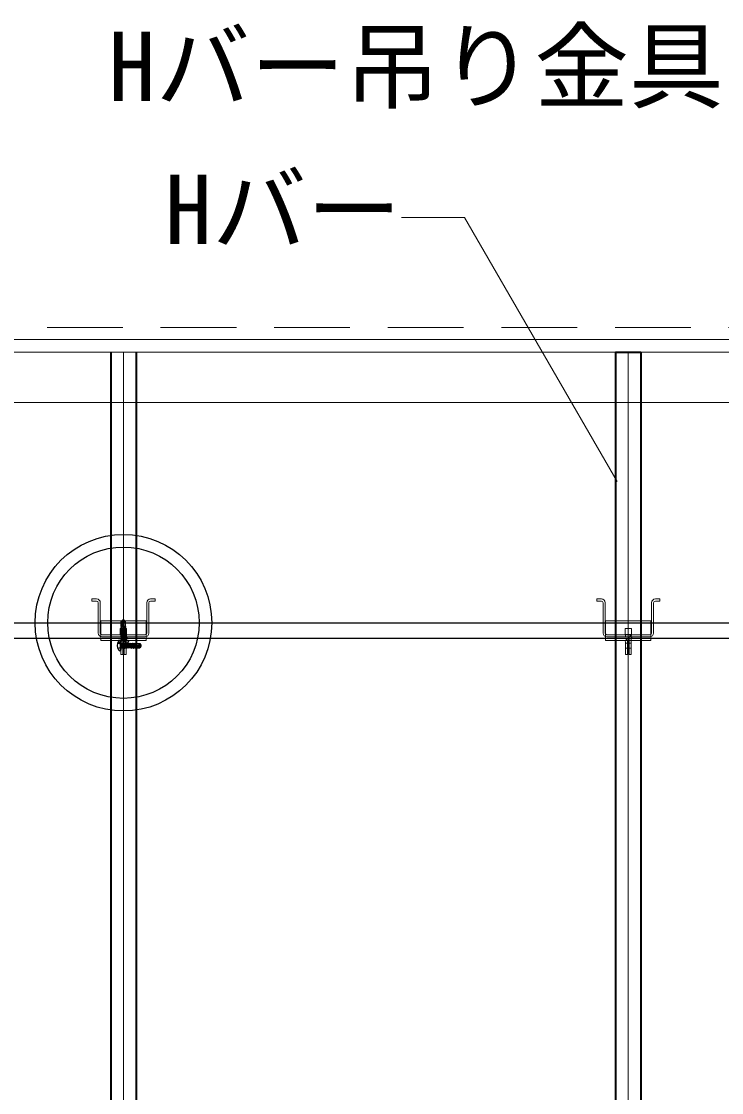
# Model space of a CAD drawing. Units: millimetres on the paper, with parts at other scales. Extents: x -195 to 195, y -140 to 138.
# Drawn here: x -119.29 to -108.2, y -41.38 to -24.39 of the extents above; entities that cross this region are included whole.
import ezdxf
from ezdxf.enums import TextEntityAlignment as Align

# ---------------------------------------------------------------- set-up
doc = ezdxf.new("R2010")
doc.units = ezdxf.units.MM
for name, pattern in [('CHAIN2', [12, 9, -1, 1, -1]), ('DASHED1', [1.8, 1.2, -0.6]), ('LONG_DASHED1', [7, 6, -1])]:
    doc.linetypes.add(name, pattern=pattern)
for name, color, linetype, lineweight in [('8-0_中心線', 4, 'CHAIN2', 9), ('8-1_横架材受け材(ランナー)', 7, 'Continuous', 18), ('8-3_Hバー受け', 2, 'Continuous', 25), ('8-6_文字', 7, 'Continuous', 18), ('8-7_HバーまたはTバー', 6, 'Continuous', 35), ('8-9_躯体他', 4, 'DASHED1', 9), ('8-A_クリップ', 7, 'Continuous', 18), ('8-C_ビス・アンカーボルト・強調図形', 2, 'Continuous', 25), ('8-D_パネル', 4, 'Continuous', 9)]:
    doc.layers.add(name, color=color, linetype=linetype, lineweight=lineweight)
doc.styles.add('ＭＳ ゴシック', font='')
doc.styles.get('ＭＳ ゴシック').set_extended_font_data('MS Gothic')

msp = doc.modelspace()

# ---------------------------------------------------------------- linework, layer by layer
at = {"layer": '8-0_中心線'}
for p, q in [((-138.369, -29.435), (-11.286, -29.435)), ((-138.369, -33.935), (-58.563, -33.935))]:
    msp.add_line(p, q, dxfattribs=at)
at = {"layer": '8-1_横架材受け材(ランナー)'}
for p, q in [((-124.576, -29.435), (-67.376, -29.435)), ((-124.576, -30.435), (-67.376, -30.435))]:
    msp.add_line(p, q, dxfattribs=at)
at = {"layer": '8-3_Hバー受け'}
for p, q in [((-63.466, -33.935), (-127.676, -33.935)), ((-63.466, -34.175), (-127.676, -34.175))]:
    msp.add_line(p, q, dxfattribs=at)
at = {"layer": '8-6_文字'}
msp.add_lwpolyline([(-109.854, -31.688), (-112.27, -27.503), (-113.27, -27.503)], dxfattribs=at)
at = {"layer": '8-7_HバーまたはTバー'}
for p, q in [((-117.876, -29.635), (-117.876, -70.753)), ((-117.476, -29.635), (-117.476, -70.753)), ((-109.876, -29.635), (-109.876, -70.753)), ((-109.876, -29.635), (-109.476, -29.635)), ((-109.476, -29.635), (-109.476, -70.753))]:
    msp.add_line(p, q, dxfattribs=at)
at = {"layer": '8-9_躯体他'}
for p, q in [((-15.086, -29.245), (-130.934, -29.245)), ((-15.086, -29.435), (-130.934, -29.435))]:
    msp.add_line(p, q, dxfattribs=at)
at = {"layer": '8-A_クリップ'}
for p, q in [((-118.174, -33.583), (-118.174, -33.551)), ((-118.102, -33.551), (-118.174, -33.551)), ((-118.102, -33.583), (-118.174, -33.583)), ((-118.074, -33.611), (-118.074, -34.091)), ((-118.042, -34.091), (-118.042, -33.611)), ((-117.306, -34.091), (-117.306, -33.611)), ((-117.274, -33.611), (-117.274, -34.091)), ((-117.246, -33.551), (-117.174, -33.551)), ((-117.246, -33.583), (-117.174, -33.583)), ((-117.174, -33.583), (-117.174, -33.551)), ((-110.174, -33.583), (-110.174, -33.551)), ((-110.102, -33.551), (-110.174, -33.551)), ((-110.102, -33.583), (-110.174, -33.583)), ((-110.074, -33.611), (-110.074, -34.091)), ((-110.042, -34.091), (-110.042, -33.611)), ((-109.306, -34.091), (-109.306, -33.611)), ((-109.274, -33.611), (-109.274, -34.091)), ((-109.246, -33.551), (-109.174, -33.551)), ((-109.246, -33.583), (-109.174, -33.583)), ((-109.174, -33.583), (-109.174, -33.551)), ((-118.036, -33.895), (-117.316, -33.895)), ((-118.036, -33.895), (-118.036, -34.207)), ((-117.316, -33.895), (-117.316, -34.207)), ((-110.036, -33.895), (-109.316, -33.895)), ((-110.036, -33.895), (-110.036, -34.207)), ((-109.316, -33.895), (-109.316, -34.207)), ((-118.014, -34.119), (-117.334, -34.119)), ((-117.726, -34.017), (-117.726, -34.113)), ((-117.726, -34.017), (-117.626, -34.017)), ((-110.014, -34.119), (-109.334, -34.119)), ((-109.726, -34.017), (-109.726, -34.113)), ((-109.726, -34.017), (-109.626, -34.017)), ((-118.036, -34.207), (-117.316, -34.207)), ((-118.014, -34.151), (-117.334, -34.151)), ((-117.718, -34.431), (-117.718, -34.235)), ((-117.686, -34.431), (-117.686, -34.234)), ((-117.664, -34.179), (-117.664, -34.431)), ((-117.632, -34.179), (-117.632, -34.431)), ((-110.036, -34.207), (-109.316, -34.207)), ((-110.014, -34.151), (-109.334, -34.151)), ((-109.718, -34.431), (-109.718, -34.235)), ((-109.686, -34.431), (-109.686, -34.234)), ((-109.664, -34.179), (-109.664, -34.431)), ((-109.632, -34.179), (-109.632, -34.431)), ((-117.718, -34.431), (-117.686, -34.431)), ((-117.632, -34.431), (-117.664, -34.431)), ((-109.718, -34.431), (-109.686, -34.431)), ((-109.632, -34.431), (-109.664, -34.431))]:
    msp.add_line(p, q, dxfattribs=at)
at = {"layer": '8-A_クリップ', "linetype": 'DASHED1'}
for p, q in [((-118.036, -33.927), (-117.316, -33.927)), ((-110.036, -33.927), (-109.316, -33.927)), ((-117.719, -34.119), (-117.719, -34.151)), ((-117.629, -34.119), (-117.629, -34.151)), ((-109.719, -34.119), (-109.719, -34.151)), ((-109.629, -34.119), (-109.629, -34.151)), ((-118.036, -34.175), (-117.316, -34.175)), ((-117.632, -34.251), (-117.718, -34.251)), ((-110.036, -34.175), (-109.316, -34.175)), ((-109.632, -34.251), (-109.718, -34.251)), ((-117.632, -34.331), (-117.718, -34.331)), ((-109.632, -34.331), (-109.718, -34.331))]:
    msp.add_line(p, q, dxfattribs=at)
at = {"layer": '8-A_クリップ'}
for points in [[(-117.626, -34.017), (-117.626, -34.113), (-117.726, -34.113)], [(-109.626, -34.017), (-109.626, -34.113), (-109.726, -34.113)]]:
    msp.add_lwpolyline(points, dxfattribs=at)
for centre, radius, start, end in [((-118.102, -33.611), 0.06, 0, 90), ((-118.102, -33.611), 0.028, 0, 90), ((-117.246, -33.611), 0.06, 90, 180), ((-117.246, -33.611), 0.028, 90, 180), ((-110.102, -33.611), 0.06, 0, 90), ((-110.102, -33.611), 0.028, 0, 90), ((-109.246, -33.611), 0.06, 90, 180), ((-109.246, -33.611), 0.028, 90, 180), ((-118.014, -34.091), 0.06, 180, 270), ((-118.014, -34.091), 0.028, 180, 270), ((-117.334, -34.091), 0.06, 270, 0), ((-117.334, -34.091), 0.028, 270, 0), ((-110.014, -34.091), 0.06, 180, 270), ((-110.014, -34.091), 0.028, 180, 270), ((-109.334, -34.091), 0.06, 270, 0), ((-109.334, -34.091), 0.028, 270, 0), ((-117.746, -34.235), 0.028, 0, 90), ((-117.746, -34.235), 0.06, 0, 27.8181), ((-117.604, -34.179), 0.06, 152.1818, 180), ((-117.604, -34.179), 0.028, 90, 180), ((-109.746, -34.235), 0.028, 0, 90), ((-109.746, -34.235), 0.06, 0, 27.8181), ((-109.604, -34.179), 0.06, 152.1818, 180), ((-109.604, -34.179), 0.028, 90, 180)]:
    msp.add_arc(centre, radius, start, end, dxfattribs=at)
at = {"layer": '8-A_クリップ', "linetype": 'DASHED1'}
for centre, start, end in [((-117.604, -34.179), 90, 152.1818), ((-109.604, -34.179), 90, 152.1818), ((-117.746, -34.235), 27.8181, 90), ((-109.746, -34.235), 27.8181, 90)]:
    msp.add_arc(centre, 0.06, start, end, dxfattribs=at)
at = {"layer": '8-C_ビス・アンカーボルト・強調図形'}
for p, q in [((-117.683, -33.888), (-117.71, -33.907)), ((-117.71, -33.987), (-117.71, -33.907)), ((-117.7, -33.912), (-117.71, -33.907)), ((-117.678, -33.897), (-117.7, -33.912)), ((-117.7, -33.912), (-117.7, -33.997)), ((-117.694, -33.925), (-117.678, -33.897)), ((-117.694, -33.925), (-117.694, -33.997)), ((-117.676, -33.887), (-117.683, -33.888)), ((-117.683, -33.888), (-117.678, -33.897)), ((-117.677, -33.915), (-117.68, -33.92)), ((-117.68, -33.92), (-117.68, -34.025)), ((-117.678, -33.897), (-117.676, -33.887)), ((-117.674, -33.895), (-117.676, -33.887)), ((-117.662, -33.913), (-117.663, -33.912)), ((-117.654, -33.928), (-117.654, -33.987)), ((-117.647, -33.912), (-117.642, -33.907)), ((-117.642, -33.987), (-117.642, -33.907)), ((-117.718, -34.033), (-117.706, -34.026)), ((-117.718, -34.033), (-117.698, -34.029)), ((-117.718, -34.035), (-117.698, -34.031)), ((-117.718, -34.035), (-117.718, -34.033)), ((-117.718, -34.035), (-117.706, -34.041)), ((-117.718, -34.063), (-117.634, -34.049)), ((-117.718, -34.061), (-117.706, -34.054)), ((-117.718, -34.063), (-117.718, -34.061)), ((-117.718, -34.063), (-117.706, -34.07)), ((-117.718, -34.091), (-117.634, -34.077)), ((-117.718, -34.089), (-117.706, -34.082)), ((-117.718, -34.091), (-117.718, -34.089)), ((-117.718, -34.091), (-117.706, -34.098)), ((-117.717, -34.117), (-117.706, -34.11)), ((-117.716, -34.12), (-117.717, -34.117)), ((-117.717, -34.145), (-117.706, -34.138)), ((-117.716, -34.148), (-117.717, -34.145)), ((-117.716, -34.008), (-117.714, -34.002)), ((-117.716, -34.008), (-117.699, -34.005)), ((-117.716, -34.008), (-117.706, -34.013)), ((-117.716, -34.12), (-117.634, -34.105)), ((-117.716, -34.12), (-117.707, -34.126)), ((-117.716, -34.148), (-117.634, -34.133)), ((-117.714, -34.002), (-117.706, -33.997)), ((-117.714, -34.002), (-117.699, -33.999)), ((-117.71, -33.987), (-117.704, -33.987)), ((-117.707, -34.126), (-117.646, -34.112)), ((-117.707, -34.154), (-117.646, -34.14)), ((-117.706, -33.997), (-117.706, -33.987)), ((-117.704, -33.997), (-117.706, -33.997)), ((-117.706, -34.026), (-117.706, -34.013)), ((-117.706, -34.013), (-117.703, -34.013)), ((-117.702, -34.025), (-117.706, -34.026)), ((-117.646, -34.04), (-117.706, -34.054)), ((-117.706, -34.041), (-117.701, -34.04)), ((-117.706, -34.054), (-117.706, -34.041)), ((-117.706, -34.07), (-117.646, -34.056)), ((-117.646, -34.068), (-117.706, -34.082)), ((-117.706, -34.082), (-117.706, -34.07)), ((-117.706, -34.098), (-117.646, -34.084)), ((-117.646, -34.096), (-117.706, -34.11)), ((-117.706, -34.11), (-117.706, -34.098)), ((-117.646, -34.124), (-117.706, -34.138)), ((-117.706, -34.138), (-117.706, -34.126)), ((-117.704, -33.987), (-117.704, -33.997)), ((-117.672, -33.997), (-117.704, -33.997)), ((-117.699, -33.999), (-117.704, -33.997)), ((-117.703, -34.013), (-117.699, -34.005)), ((-117.703, -34.013), (-117.702, -34.025)), ((-117.698, -34.029), (-117.702, -34.025)), ((-117.701, -34.04), (-117.698, -34.031)), ((-117.701, -34.04), (-117.701, -34.045)), ((-117.699, -33.999), (-117.699, -34.005)), ((-117.698, -34.029), (-117.698, -34.031)), ((-117.669, -33.987), (-117.684, -34.042)), ((-117.683, -34.036), (-117.646, -34.027)), ((-117.683, -34.036), (-117.676, -34.028)), ((-117.646, -34.012), (-117.678, -34.019)), ((-117.676, -34.026), (-117.678, -34.019)), ((-117.676, -34.028), (-117.634, -34.02)), ((-117.676, -34.026), (-117.676, -34.028)), ((-117.675, -34.006), (-117.646, -33.999)), ((-117.675, -34.006), (-117.669, -34)), ((-117.66, -33.987), (-117.67, -33.989)), ((-117.666, -33.991), (-117.67, -33.989)), ((-117.669, -33.987), (-117.642, -33.987)), ((-117.666, -33.991), (-117.669, -34)), ((-117.669, -34), (-117.639, -33.995)), ((-117.666, -33.991), (-117.647, -33.987)), ((-117.639, -33.995), (-117.646, -33.999)), ((-117.646, -34.012), (-117.646, -33.999)), ((-117.634, -34.02), (-117.646, -34.027)), ((-117.646, -34.04), (-117.646, -34.027)), ((-117.634, -34.049), (-117.646, -34.056)), ((-117.646, -34.068), (-117.646, -34.056)), ((-117.634, -34.077), (-117.646, -34.084)), ((-117.646, -34.096), (-117.646, -34.084)), ((-117.634, -34.105), (-117.646, -34.112)), ((-117.634, -34.133), (-117.646, -34.14)), ((-117.639, -33.995), (-117.642, -33.987)), ((-117.634, -34.02), (-117.634, -34.018)), ((-117.634, -34.049), (-117.634, -34.047)), ((-117.634, -34.077), (-117.634, -34.075)), ((-117.634, -34.105), (-117.634, -34.103)), ((-117.634, -34.133), (-117.634, -34.131)), ((-117.596, -34.217), (-117.756, -34.217)), ((-117.756, -34.217), (-117.756, -34.223)), ((-117.606, -34.207), (-117.746, -34.207)), ((-117.728, -34.211), (-117.734, -34.211)), ((-117.728, -34.211), (-117.728, -34.371)), ((-117.718, -34.207), (-117.711, -34.2)), ((-117.718, -34.221), (-117.718, -34.361)), ((-117.718, -34.249), (-117.711, -34.255)), ((-117.717, -34.173), (-117.706, -34.167)), ((-117.716, -34.177), (-117.717, -34.173)), ((-117.716, -34.148), (-117.707, -34.154)), ((-117.716, -34.177), (-117.634, -34.162)), ((-117.716, -34.177), (-117.707, -34.182)), ((-117.711, -34.191), (-117.711, -34.2)), ((-117.711, -34.191), (-117.635, -34.191)), ((-117.711, -34.2), (-117.64, -34.2)), ((-117.711, -34.326), (-117.711, -34.255)), ((-117.702, -34.255), (-117.711, -34.255)), ((-117.707, -34.182), (-117.646, -34.169)), ((-117.646, -34.153), (-117.706, -34.167)), ((-117.706, -34.167), (-117.706, -34.154)), ((-117.706, -34.191), (-117.706, -34.182)), ((-117.701, -34.249), (-117.702, -34.25)), ((-117.702, -34.251), (-117.701, -34.249)), ((-117.702, -34.264), (-117.699, -34.249)), ((-117.702, -34.326), (-117.702, -34.25)), ((-117.692, -34.261), (-117.702, -34.301)), ((-117.701, -34.249), (-117.699, -34.249)), ((-117.699, -34.249), (-117.692, -34.261)), ((-117.694, -34.322), (-117.68, -34.261)), ((-117.688, -34.331), (-117.673, -34.249)), ((-117.646, -34.181), (-117.686, -34.191)), ((-117.673, -34.249), (-117.68, -34.261)), ((-117.664, -34.261), (-117.678, -34.321)), ((-117.673, -34.249), (-117.671, -34.249)), ((-117.665, -34.322), (-117.651, -34.261)), ((-117.66, -34.331), (-117.644, -34.249)), ((-117.644, -34.249), (-117.651, -34.261)), ((-117.636, -34.261), (-117.65, -34.321)), ((-117.649, -34.191), (-117.634, -34.188)), ((-117.634, -34.162), (-117.646, -34.169)), ((-117.634, -34.188), (-117.646, -34.181)), ((-117.644, -34.249), (-117.642, -34.249)), ((-117.64, -34.191), (-117.64, -34.2)), ((-117.634, -34.207), (-117.64, -34.2)), ((-117.637, -34.191), (-117.634, -34.19)), ((-117.637, -34.322), (-117.623, -34.261)), ((-117.634, -34.19), (-117.635, -34.191)), ((-117.634, -34.162), (-117.634, -34.16)), ((-117.634, -34.19), (-117.634, -34.188)), ((-117.631, -34.331), (-117.616, -34.249)), ((-117.616, -34.249), (-117.623, -34.261)), ((-117.607, -34.261), (-117.621, -34.321)), ((-117.616, -34.249), (-117.614, -34.249)), ((-117.609, -34.321), (-117.595, -34.261)), ((-117.607, -34.261), (-117.595, -34.261)), ((-117.602, -34.333), (-117.588, -34.249)), ((-117.596, -34.217), (-117.596, -34.223)), ((-117.588, -34.249), (-117.595, -34.261)), ((-117.579, -34.261), (-117.593, -34.321)), ((-117.588, -34.249), (-117.586, -34.249)), ((-117.581, -34.321), (-117.567, -34.261)), ((-117.579, -34.261), (-117.567, -34.261)), ((-117.574, -34.333), (-117.56, -34.249)), ((-117.56, -34.249), (-117.567, -34.261)), ((-117.551, -34.261), (-117.565, -34.321)), ((-117.56, -34.249), (-117.558, -34.249)), ((-117.498, -34.284), (-117.554, -34.299)), ((-117.552, -34.316), (-117.542, -34.312)), ((-117.551, -34.261), (-117.539, -34.261)), ((-117.547, -34.298), (-117.539, -34.261)), ((-117.547, -34.298), (-117.539, -34.291)), ((-117.546, -34.333), (-117.542, -34.312)), ((-117.544, -34.333), (-117.54, -34.313)), ((-117.54, -34.313), (-117.542, -34.312)), ((-117.54, -34.313), (-117.536, -34.317)), ((-117.539, -34.291), (-117.532, -34.249)), ((-117.532, -34.249), (-117.539, -34.261)), ((-117.537, -34.291), (-117.539, -34.291)), ((-117.537, -34.291), (-117.53, -34.293)), ((-117.431, -34.295), (-117.536, -34.295)), ((-117.532, -34.249), (-117.53, -34.249)), ((-117.523, -34.261), (-117.53, -34.293)), ((-117.524, -34.317), (-117.516, -34.314)), ((-117.523, -34.261), (-117.51, -34.261)), ((-117.519, -34.331), (-117.516, -34.314)), ((-117.517, -34.289), (-117.51, -34.261)), ((-117.517, -34.289), (-117.511, -34.284)), ((-117.51, -34.314), (-117.516, -34.314)), ((-117.514, -34.329), (-117.51, -34.314)), ((-117.511, -34.284), (-117.507, -34.254)), ((-117.502, -34.281), (-117.511, -34.284)), ((-117.507, -34.254), (-117.51, -34.261)), ((-117.51, -34.314), (-117.508, -34.318)), ((-117.508, -34.287), (-117.508, -34.318)), ((-117.436, -34.309), (-117.508, -34.309)), ((-117.507, -34.254), (-117.498, -34.257)), ((-117.502, -34.281), (-117.498, -34.262)), ((-117.502, -34.281), (-117.5, -34.285)), ((-117.498, -34.275), (-117.5, -34.285)), ((-117.498, -34.257), (-117.418, -34.257)), ((-117.498, -34.284), (-117.498, -34.257)), ((-117.439, -34.269), (-117.498, -34.269)), ((-117.436, -34.309), (-117.408, -34.292)), ((-117.426, -34.292), (-117.431, -34.295)), ((-117.424, -34.276), (-117.423, -34.278)), ((-117.423, -34.262), (-117.418, -34.257)), ((-117.408, -34.292), (-117.423, -34.315)), ((-117.399, -34.298), (-117.418, -34.325)), ((-117.408, -34.292), (-117.398, -34.291)), ((-117.399, -34.298), (-117.408, -34.292)), ((-117.407, -34.289), (-117.398, -34.291)), ((-117.398, -34.291), (-117.399, -34.298)), ((-117.728, -34.371), (-117.734, -34.371)), ((-117.718, -34.333), (-117.711, -34.326)), ((-117.702, -34.326), (-117.711, -34.326)), ((-117.702, -34.321), (-117.694, -34.321)), ((-117.688, -34.331), (-117.694, -34.322)), ((-117.688, -34.331), (-117.685, -34.332)), ((-117.685, -34.332), (-117.678, -34.321)), ((-117.678, -34.321), (-117.665, -34.321)), ((-117.66, -34.331), (-117.665, -34.322)), ((-117.66, -34.331), (-117.656, -34.332)), ((-117.656, -34.332), (-117.65, -34.321)), ((-117.65, -34.321), (-117.637, -34.321)), ((-117.631, -34.331), (-117.637, -34.322)), ((-117.631, -34.331), (-117.628, -34.332)), ((-117.628, -34.332), (-117.621, -34.321)), ((-117.621, -34.321), (-117.609, -34.321)), ((-117.602, -34.333), (-117.609, -34.321)), ((-117.602, -34.333), (-117.6, -34.333)), ((-117.6, -34.333), (-117.593, -34.321)), ((-117.593, -34.321), (-117.581, -34.321)), ((-117.574, -34.333), (-117.581, -34.321)), ((-117.574, -34.333), (-117.572, -34.333)), ((-117.572, -34.333), (-117.565, -34.321)), ((-117.565, -34.321), (-117.553, -34.321)), ((-117.552, -34.316), (-117.557, -34.316)), ((-117.553, -34.321), (-117.552, -34.316)), ((-117.546, -34.333), (-117.553, -34.321)), ((-117.546, -34.333), (-117.544, -34.333)), ((-117.544, -34.333), (-117.537, -34.321)), ((-117.536, -34.317), (-117.537, -34.321)), ((-117.537, -34.321), (-117.524, -34.321)), ((-117.524, -34.317), (-117.536, -34.317)), ((-117.524, -34.321), (-117.524, -34.317)), ((-117.519, -34.331), (-117.524, -34.321)), ((-117.519, -34.331), (-117.514, -34.329)), ((-117.514, -34.329), (-117.509, -34.321)), ((-117.508, -34.318), (-117.509, -34.321)), ((-117.509, -34.321), (-117.498, -34.321)), ((-117.423, -34.315), (-117.508, -34.315)), ((-117.498, -34.319), (-117.508, -34.318)), ((-117.498, -34.325), (-117.498, -34.319)), ((-117.498, -34.325), (-117.418, -34.325)), ((-117.423, -34.315), (-117.418, -34.325))]:
    msp.add_line(p, q, dxfattribs=at)
at = {"layer": '8-C_ビス・アンカーボルト・強調図形', "linetype": 'LONG_DASHED1'}
for p, q in [((-117.765, -34.245), (-117.719, -34.268)), ((-117.765, -34.337), (-117.719, -34.314)), ((-117.722, -34.254), (-117.699, -34.208)), ((-117.707, -34.291), (-117.719, -34.268)), ((-117.707, -34.291), (-117.719, -34.314)), ((-117.676, -34.196), (-117.699, -34.208)), ((-117.676, -34.196), (-117.653, -34.208)), ((-117.63, -34.254), (-117.653, -34.208))]:
    msp.add_line(p, q, dxfattribs=at)
at = {"layer": '8-C_ビス・アンカーボルト・強調図形'}
for points in [[(-117.642, -33.907), (-117.669, -33.888), (-117.676, -33.887)], [(-117.718, -34.061), (-117.634, -34.047), (-117.646, -34.04)], [(-117.718, -34.089), (-117.634, -34.075), (-117.646, -34.068)], [(-117.717, -34.117), (-117.634, -34.103), (-117.646, -34.096)], [(-117.717, -34.145), (-117.634, -34.131), (-117.646, -34.124)], [(-117.676, -34.026), (-117.634, -34.018), (-117.646, -34.012)], [(-117.645, -34.125), (-117.646, -34.112), (-117.646, -34.112)], [(-117.645, -34.153), (-117.646, -34.141), (-117.646, -34.14)], [(-117.717, -34.173), (-117.634, -34.16), (-117.646, -34.153)], [(-117.693, -34.26), (-117.68, -34.261), (-117.68, -34.261)], [(-117.685, -34.332), (-117.671, -34.249), (-117.664, -34.261)], [(-117.664, -34.26), (-117.652, -34.261), (-117.651, -34.261)], [(-117.656, -34.332), (-117.642, -34.249), (-117.636, -34.261)], [(-117.645, -34.182), (-117.646, -34.169), (-117.646, -34.169)], [(-117.636, -34.26), (-117.624, -34.261), (-117.623, -34.261)], [(-117.628, -34.332), (-117.614, -34.249), (-117.607, -34.261)], [(-117.6, -34.333), (-117.586, -34.249), (-117.579, -34.261)], [(-117.572, -34.333), (-117.558, -34.249), (-117.551, -34.261)], [(-117.537, -34.291), (-117.53, -34.249), (-117.523, -34.261)], [(-117.418, -34.257), (-117.399, -34.283), (-117.398, -34.291)]]:
    msp.add_lwpolyline(points, dxfattribs=at)
for radius in [1.4, 1.2]:
    msp.add_circle((-117.676, -33.927), radius, dxfattribs=at)
for centre, radius, start, end in [((-117.7, -33.901), 0.0269, 330, 12.5), ((-117.669, -33.919), 0.0096, 55, 150), ((-117.648, -33.89), 0.0269, 192.5, 235), ((-117.655, -33.903), 0.0119, 235, 312.8457), ((-117.672, -33.928), 0.0184, 360, 55), ((-117.632, -33.928), 0.022, 132.8457, 180), ((-117.695, -34.032), 0.015, 246.0793, 313.5446), ((-117.644, -34.291), 0.13, 148.1092, 211.8908), ((-117.746, -34.217), 0.01, 90, 180), ((-117.732, -34.223), 0.024, 180, 238.1092), ((-117.734, -34.235), 0.024, 90, 148.1092), ((-117.676, -34.133), 0.13, 238.1092, 301.8908), ((-117.728, -34.221), 0.01, 0, 90), ((-117.62, -34.223), 0.024, 301.8908, 360), ((-117.606, -34.217), 0.01, 360, 90), ((-117.543, -34.31), 0.015, 136.4554, 203.9207), ((-117.439, -34.247), 0.022, 270, 317.1543), ((-117.439, -34.287), 0.0184, 35, 90), ((-117.414, -34.27), 0.0119, 137.1543, 215), ((-117.431, -34.283), 0.0096, 300, 35), ((-117.412, -34.315), 0.0269, 77.5, 120), ((-117.401, -34.262), 0.0269, 215, 257.5), ((-117.734, -34.347), 0.024, 211.8908, 270), ((-117.728, -34.361), 0.01, 270, 0)]:
    msp.add_arc(centre, radius, start, end, dxfattribs=at)
at = {"layer": '8-D_パネル'}
for p, q in [((-63.566, -29.635), (-130.744, -29.635)), ((-117.676, -29.635), (-117.676, -70.753)), ((-109.676, -29.635), (-109.676, -70.753))]:
    msp.add_line(p, q, dxfattribs=at)

# ---------------------------------------------------------------- texts
at = {"layer": '8-6_文字', "style": 'ＭＳ ゴシック'}
for s, p in [('Hバー吊り金具', (-117.914, -25.983)), ('Hバー', (-117.02, -28.253))]:
    msp.add_text(s, height=1.1, dxfattribs=at).set_placement(p, align=Align.BOTTOM_LEFT)

doc.saveas('drawing.dxf')
